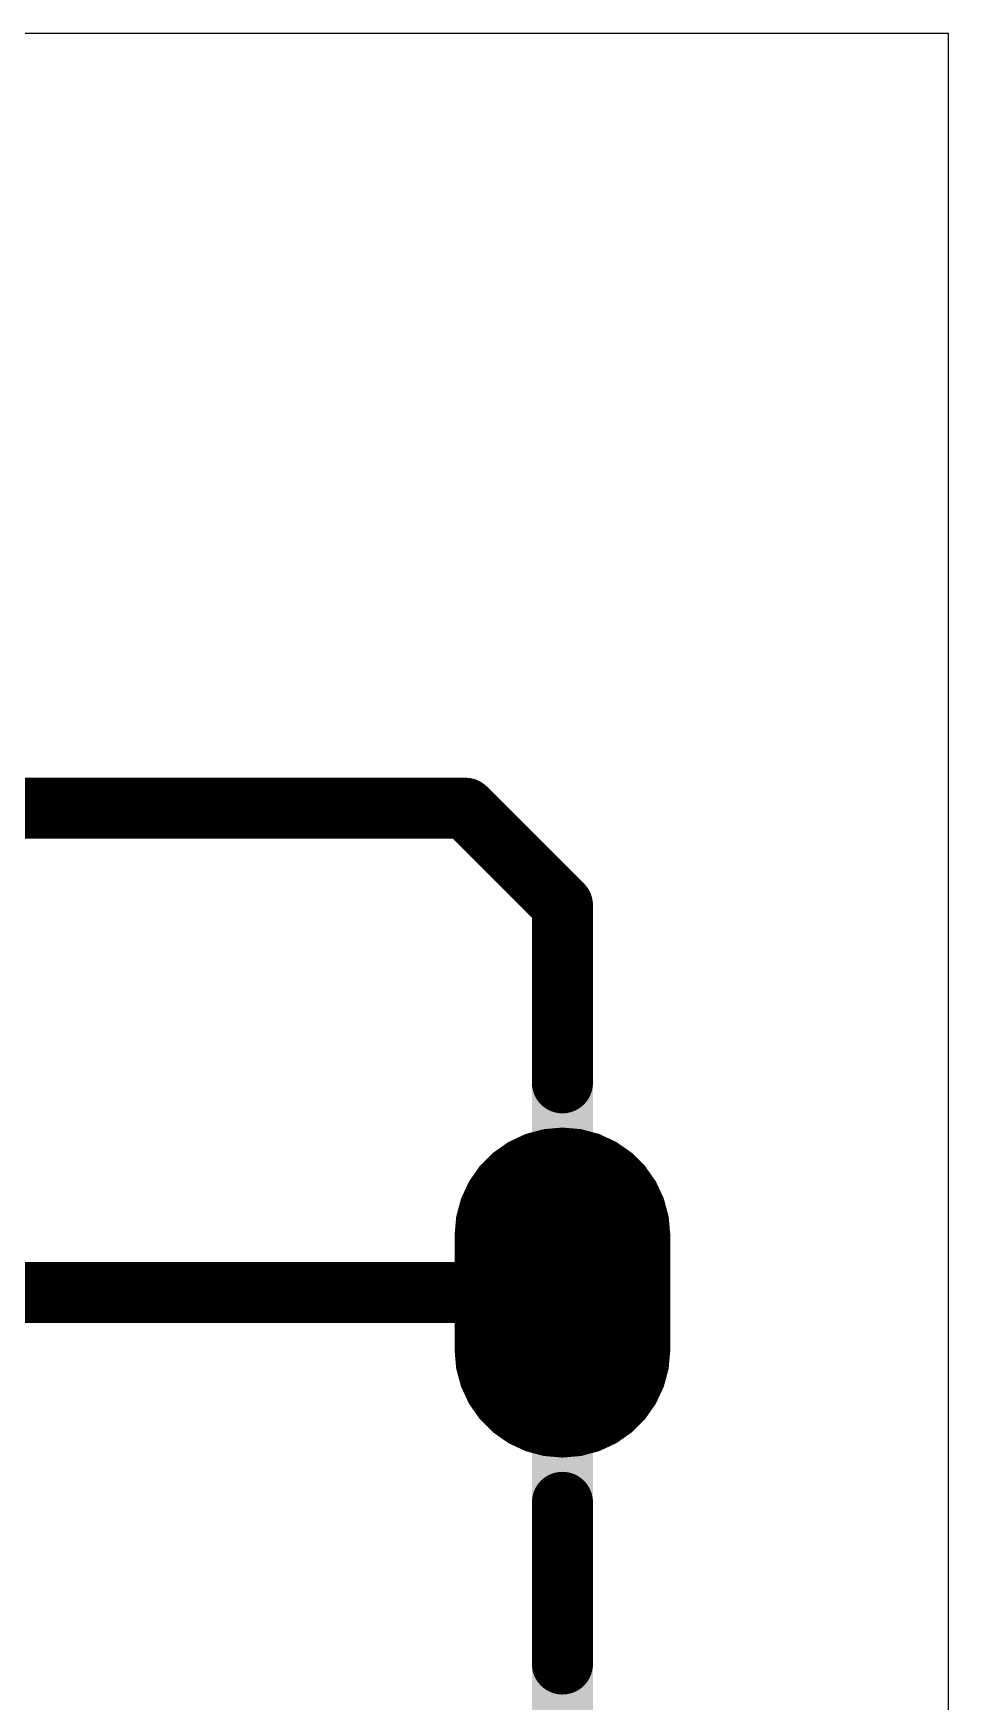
# Model space of a CAD drawing. Extents: x 1 to 105, y 18 to 66.
# Drawn here: x 93.4 to 105.39, y 44.17 to 66.04 of the extents above; entities that cross this region are included whole.
import ezdxf

# ---------------------------------------------------------------- set-up
doc = ezdxf.new("R2010")
doc.units = 0
for name, color, linetype in [('17', 122, 'CONTINUOUS'), ('2', 41, 'CONTINUOUS'), ('20', 31, 'CONTINUOUS'), ('23', 53, 'CONTINUOUS'), ('29', 251, 'CONTINUOUS'), ('30', 251, 'CONTINUOUS'), ('4', 41, 'CONTINUOUS'), ('44', 251, 'CONTINUOUS'), ('5', 83, 'CONTINUOUS')]:
    doc.layers.add(name, color=color, linetype=linetype)

# ---------------------------------------------------------------- blocks, each defined once
blk = doc.blocks.new('RECT')
blk.add_solid([(-0.5, -0.5), (0.5, -0.5), (-0.5, 0.5), (0.5, 0.5)])
blk = doc.blocks.new('ROUNDP')
at = {"const_width": 0.5}
blk.add_lwpolyline([(0, -0.25, 1), (0, 0.25, 1), (0, -0.25)], format="xyb", dxfattribs=at)

msp = doc.modelspace()

# ---------------------------------------------------------------- linework, layer by layer
at = {"layer": '2', "const_width": 0.127}
for points in [[(100.0956, 51.6095), (99.8683, 51.5486)], [(99.9183, 51.562), (100.7417, 51.562)], [(100.33, 51.63), (100.0956, 51.6095)], [(100.5644, 51.6095), (100.33, 51.63)], [(100.7917, 51.5486), (100.5644, 51.6095)], [(99.655, 51.4491), (99.4622, 51.3142)], [(99.6348, 51.435), (101.0252, 51.435)], [(99.8683, 51.5486), (99.655, 51.4491)], [(101.005, 51.4491), (100.7917, 51.5486)], [(101.1978, 51.3142), (101.005, 51.4491)], [(99.2958, 51.1478), (99.1609, 50.955)], [(99.4622, 51.3142), (99.2958, 51.1478)], [(99.3291, 51.181), (101.3309, 51.181)], [(99.4561, 51.308), (101.2039, 51.308)], [(101.3642, 51.1478), (101.1978, 51.3142)], [(101.4991, 50.955), (101.3642, 51.1478)], [(99.1609, 50.955), (99.0614, 50.7417)], [(99.1478, 50.927), (101.5122, 50.927)], [(99.2302, 51.054), (101.4298, 51.054)], [(101.5986, 50.7417), (101.4991, 50.955)], [(99.0614, 50.7417), (99.0005, 50.5144)], [(99.0886, 50.8), (101.5714, 50.8)], [(101.6595, 50.5144), (101.5986, 50.7417)], [(99.0005, 50.5144), (98.98, 50.28)], [(99.009, 50.546), (101.651, 50.546)], [(99.043, 50.673), (101.617, 50.673)], [(101.68, 50.28), (101.6595, 50.5144)], [(98.98, 50.28), (98.98, 48.78)], [(98.9811, 50.292), (101.679, 50.292)], [(98.9922, 50.419), (101.6678, 50.419)], [(101.68, 48.78), (101.68, 50.28)], [(98.98, 50.165), (101.68, 50.165)], [(98.98, 50.038), (101.68, 50.038)], [(98.98, 49.911), (101.68, 49.911)], [(98.98, 49.784), (101.68, 49.784)], [(98.98, 49.657), (101.68, 49.657)], [(98.98, 49.53), (101.68, 49.53)], [(98.98, 49.403), (101.68, 49.403)], [(98.98, 49.276), (101.68, 49.276)], [(98.98, 49.149), (101.68, 49.149)], [(98.98, 49.022), (101.68, 49.022)], [(98.98, 48.895), (101.68, 48.895)], [(98.98, 48.78), (99.0005, 48.5456)], [(98.981, 48.768), (101.679, 48.768)], [(101.6595, 48.5456), (101.68, 48.78)], [(98.9922, 48.641), (101.6678, 48.641)], [(99.0005, 48.5456), (99.0614, 48.3183)], [(99.009, 48.514), (101.651, 48.514)], [(101.5986, 48.3183), (101.6595, 48.5456)], [(99.043, 48.387), (101.617, 48.387)], [(99.0614, 48.3183), (99.1609, 48.105)], [(101.4991, 48.105), (101.5986, 48.3183)], [(99.0886, 48.26), (101.5714, 48.26)], [(99.1478, 48.133), (101.5122, 48.133)], [(99.1609, 48.105), (99.2958, 47.9122)], [(101.3642, 47.9122), (101.4991, 48.105)], [(99.2302, 48.006), (101.4298, 48.006)], [(99.2958, 47.9122), (99.4622, 47.7458)], [(99.3291, 47.879), (101.3309, 47.879)], [(101.1978, 47.7458), (101.3642, 47.9122)], [(99.4561, 47.752), (101.2039, 47.752)], [(99.4622, 47.7458), (99.655, 47.6109)], [(99.6348, 47.625), (101.0252, 47.625)], [(101.005, 47.6109), (101.1978, 47.7458)], [(99.655, 47.6109), (99.8683, 47.5114)], [(99.8683, 47.5114), (100.0956, 47.4505)], [(99.9183, 47.498), (100.7417, 47.498)], [(100.0956, 47.4505), (100.33, 47.43)], [(100.33, 47.43), (100.5644, 47.4505)], [(100.5644, 47.4505), (100.7917, 47.5114)], [(100.7917, 47.5114), (101.005, 47.6109)]]:
    msp.add_lwpolyline(points, dxfattribs=at)
at = {"layer": '2', "const_width": 0.0635}
for points in [[(99.9183, 51.5938, 1), (99.9183, 51.5303)], [(100.0928, 51.6411, 1), (100.0983, 51.5779)], [(100.1038, 51.5788, 1), (100.0874, 51.6402)], [(100.3328, 51.6616, 1), (100.3272, 51.5984)], [(100.3328, 51.5984, 1), (100.3272, 51.6616)], [(100.5726, 51.6402, 1), (100.5562, 51.5788)], [(100.5617, 51.5779, 1), (100.5672, 51.6411)], [(100.7417, 51.5303, 1), (100.7417, 51.5938)], [(99.6348, 51.4668, 1), (99.6348, 51.4032)], [(99.6416, 51.4779, 1), (99.6684, 51.4204)], [(99.6732, 51.4231, 1), (99.6368, 51.4751)], [(99.8601, 51.5793, 1), (99.8765, 51.5179)], [(99.8817, 51.5198, 1), (99.8549, 51.5774)], [(100.8051, 51.5774, 1), (100.7783, 51.5198)], [(100.7835, 51.5179, 1), (100.7999, 51.5793)], [(101.0232, 51.4751, 1), (100.9868, 51.4231)], [(100.9916, 51.4204, 1), (101.0184, 51.4779)], [(101.0252, 51.4032, 1), (101.0252, 51.4668)], [(99.2734, 51.1702, 1), (99.3183, 51.1253)], [(99.3218, 51.1296, 1), (99.2698, 51.166)], [(99.3291, 51.2128, 1), (99.3291, 51.1493)], [(99.4561, 51.3398, 1), (99.4561, 51.2762)], [(99.444, 51.3402, 1), (99.4804, 51.2882)], [(99.4847, 51.2917, 1), (99.4398, 51.3366)], [(101.2202, 51.3366, 1), (101.1753, 51.2917)], [(101.1796, 51.2882, 1), (101.216, 51.3402)], [(101.2039, 51.2762, 1), (101.2039, 51.3398)], [(101.3309, 51.1493, 1), (101.3309, 51.2128)], [(101.3902, 51.166, 1), (101.3382, 51.1296)], [(101.3417, 51.1253, 1), (101.3866, 51.1702)], [(99.1478, 50.9588, 1), (99.1478, 50.8952)], [(99.1349, 50.9732, 1), (99.1869, 50.9368)], [(99.1896, 50.9416, 1), (99.1321, 50.9684)], [(99.2302, 51.0858, 1), (99.2302, 51.0222)], [(101.4298, 51.0222, 1), (101.4298, 51.0858)], [(101.5279, 50.9684, 1), (101.4704, 50.9416)], [(101.4731, 50.9368, 1), (101.5251, 50.9732)], [(101.5122, 50.8952, 1), (101.5122, 50.9588)], [(99.0326, 50.7551, 1), (99.0902, 50.7283)], [(99.0921, 50.7335, 1), (99.0307, 50.7499)], [(99.0886, 50.8318, 1), (99.0886, 50.7683)], [(101.6293, 50.7499, 1), (101.5679, 50.7335)], [(101.5698, 50.7283, 1), (101.6274, 50.7551)], [(101.5714, 50.7683, 1), (101.5714, 50.8318)], [(98.9698, 50.5226, 1), (99.0312, 50.5062)], [(99.0321, 50.5117, 1), (98.9689, 50.5172)], [(99.009, 50.5778, 1), (99.009, 50.5142)], [(99.043, 50.7048, 1), (99.043, 50.6412)], [(101.617, 50.6412, 1), (101.617, 50.7048)], [(101.6911, 50.5172, 1), (101.6279, 50.5117)], [(101.6288, 50.5062, 1), (101.6902, 50.5226)], [(101.651, 50.5142, 1), (101.651, 50.5778)], [(98.9484, 50.2828, 1), (99.0116, 50.2772)], [(99.0118, 50.28, 1), (98.9483, 50.28)], [(98.9811, 50.3238, 1), (98.9811, 50.2602)], [(98.9922, 50.4508, 1), (98.9922, 50.3873)], [(101.7118, 50.28, 1), (101.6483, 50.28)], [(101.6484, 50.2772, 1), (101.7116, 50.2828)], [(101.6678, 50.3873, 1), (101.6678, 50.4508)], [(101.679, 50.2602, 1), (101.679, 50.3238)], [(98.98, 50.1968, 1), (98.98, 50.1332)], [(98.98, 50.0698, 1), (98.98, 50.0063)], [(101.68, 50.1332, 1), (101.68, 50.1968)], [(101.68, 50.0063, 1), (101.68, 50.0698)], [(98.98, 49.9428, 1), (98.98, 49.8792)], [(101.68, 49.8792, 1), (101.68, 49.9428)], [(98.98, 49.8158, 1), (98.98, 49.7522)], [(98.98, 49.6888, 1), (98.98, 49.6253)], [(101.68, 49.7522, 1), (101.68, 49.8158)], [(101.68, 49.6253, 1), (101.68, 49.6888)], [(98.98, 49.5618, 1), (98.98, 49.4982)], [(98.98, 49.4348, 1), (98.98, 49.3713)], [(101.68, 49.4982, 1), (101.68, 49.5618)], [(101.68, 49.3713, 1), (101.68, 49.4348)], [(98.98, 49.3078, 1), (98.98, 49.2443)], [(101.68, 49.2443, 1), (101.68, 49.3078)], [(98.98, 49.1808, 1), (98.98, 49.1172)], [(98.98, 49.0538, 1), (98.98, 48.9903)], [(101.68, 49.1172, 1), (101.68, 49.1808)], [(101.68, 48.9903, 1), (101.68, 49.0538)], [(98.98, 48.9268, 1), (98.98, 48.8633)], [(99.0116, 48.7828, 1), (98.9484, 48.7772)], [(98.9483, 48.78, 1), (99.0118, 48.78)], [(98.981, 48.7998, 1), (98.981, 48.7362)], [(101.7116, 48.7772, 1), (101.6484, 48.7828)], [(101.6483, 48.78, 1), (101.7118, 48.78)], [(101.679, 48.7362, 1), (101.679, 48.7998)], [(101.68, 48.8633, 1), (101.68, 48.9268)], [(98.9922, 48.6728, 1), (98.9922, 48.6093)], [(99.0312, 48.5538, 1), (98.9698, 48.5374)], [(98.9689, 48.5428, 1), (99.0321, 48.5483)], [(99.009, 48.5458, 1), (99.009, 48.4823)], [(101.6279, 48.5483, 1), (101.6911, 48.5428)], [(101.6902, 48.5374, 1), (101.6288, 48.5538)], [(101.651, 48.4823, 1), (101.651, 48.5458)], [(101.6678, 48.6093, 1), (101.6678, 48.6728)], [(99.043, 48.4188, 1), (99.043, 48.3552)], [(99.0902, 48.3317, 1), (99.0326, 48.3049)], [(99.0307, 48.3101, 1), (99.0921, 48.3265)], [(101.5679, 48.3265, 1), (101.6293, 48.3101)], [(101.6274, 48.3049, 1), (101.5698, 48.3317)], [(101.617, 48.3552, 1), (101.617, 48.4188)], [(99.0886, 48.2918, 1), (99.0886, 48.2283)], [(99.1478, 48.1648, 1), (99.1478, 48.1013)], [(99.1869, 48.1232, 1), (99.1349, 48.0868)], [(99.1321, 48.0916, 1), (99.1896, 48.1184)], [(101.4704, 48.1184, 1), (101.5279, 48.0916)], [(101.5251, 48.0868, 1), (101.4731, 48.1232)], [(101.5122, 48.1013, 1), (101.5122, 48.1648)], [(101.5714, 48.2283, 1), (101.5714, 48.2918)], [(99.2302, 48.0378, 1), (99.2302, 47.9742)], [(99.3183, 47.9347, 1), (99.2734, 47.8898)], [(99.2698, 47.894, 1), (99.3218, 47.9304)], [(99.3291, 47.9108, 1), (99.3291, 47.8473)], [(101.3309, 47.8473, 1), (101.3309, 47.9108)], [(101.3382, 47.9304, 1), (101.3902, 47.894)], [(101.3866, 47.8898, 1), (101.3417, 47.9347)], [(101.4298, 47.9742, 1), (101.4298, 48.0378)], [(99.4561, 47.7838, 1), (99.4561, 47.7203)], [(99.4804, 47.7718, 1), (99.444, 47.7198)], [(99.4398, 47.7234, 1), (99.4847, 47.7683)], [(99.6348, 47.6568, 1), (99.6348, 47.5932)], [(101.0252, 47.5932, 1), (101.0252, 47.6568)], [(101.1753, 47.7683, 1), (101.2202, 47.7234)], [(101.216, 47.7198, 1), (101.1796, 47.7718)], [(101.2039, 47.7203, 1), (101.2039, 47.7838)], [(99.6684, 47.6396, 1), (99.6416, 47.5821)], [(99.6368, 47.5849, 1), (99.6732, 47.6369)], [(99.8765, 47.5421, 1), (99.8601, 47.4807)], [(99.8549, 47.4826, 1), (99.8817, 47.5402)], [(99.9183, 47.5298, 1), (99.9183, 47.4663)], [(100.0983, 47.4821, 1), (100.0928, 47.4189)], [(100.0874, 47.4198, 1), (100.1038, 47.4812)], [(100.3272, 47.4616, 1), (100.3328, 47.3984)], [(100.3272, 47.3984, 1), (100.3328, 47.4616)], [(100.5562, 47.4812, 1), (100.5726, 47.4198)], [(100.5672, 47.4189, 1), (100.5617, 47.4821)], [(100.7417, 47.4663, 1), (100.7417, 47.5298)], [(100.7783, 47.5402, 1), (100.8051, 47.4826)], [(100.7999, 47.4807, 1), (100.7835, 47.5421)], [(100.9868, 47.6369, 1), (101.0232, 47.5849)], [(101.0184, 47.5821, 1), (100.9916, 47.6396)]]:
    msp.add_lwpolyline(points, format="xyb", dxfattribs=at)
at = {"layer": '20'}
for p, q in [((105.39, 66.04), (5.08, 66.04)), ((105.39, 20.32), (105.39, 66.04))]:
    msp.add_line(p, q, dxfattribs=at)
at = {"layer": '23'}
msp.add_point((100.33, 49.53), dxfattribs=at)
at = {"layer": '4'}
for points, const_width in [([(87.63, 55.88), (99.06, 55.88)], 0.8), ([(100.33, 54.61), (99.06, 55.88)], 0.8), ([(100.33, 52.28), (100.33, 54.61)], 0.8), ([(99.7951, 51.2042), (99.6068, 51.0876)], 0.127), ([(99.7576, 51.181), (100.9024, 51.181)], 0.127), ([(100.0016, 51.2842), (99.7951, 51.2042)], 0.127), ([(100.2193, 51.3249), (100.0016, 51.2842)], 0.127), ([(100.129, 51.308), (100.531, 51.308)], 0.127), ([(100.4407, 51.3249), (100.2193, 51.3249)], 0.127), ([(100.6584, 51.2842), (100.4407, 51.3249)], 0.127), ([(100.8649, 51.2042), (100.6584, 51.2842)], 0.127), ([(101.0532, 51.0876), (100.8649, 51.2042)], 0.127), ([(99.4432, 50.9384), (99.3097, 50.7617)], 0.127), ([(99.4346, 50.927), (101.2254, 50.927)], 0.127), ([(99.6068, 51.0876), (99.4432, 50.9384)], 0.127), ([(99.57, 51.054), (101.09, 51.054)], 0.127), ([(101.2168, 50.9384), (101.0532, 51.0876)], 0.127), ([(101.3503, 50.7617), (101.2168, 50.9384)], 0.127), ([(99.3097, 50.7617), (99.211, 50.5635)], 0.127), ([(99.3387, 50.8), (101.3214, 50.8)], 0.127), ([(101.449, 50.5635), (101.3503, 50.7617)], 0.127), ([(99.211, 50.5635), (99.1504, 50.3505)], 0.127), ([(99.2061, 50.546), (101.4539, 50.546)], 0.127), ([(99.2656, 50.673), (101.3944, 50.673)], 0.127), ([(101.5096, 50.3505), (101.449, 50.5635)], 0.127), ([(99.1504, 50.3505), (99.13, 50.13)], 0.127), ([(99.145, 50.292), (101.515, 50.292)], 0.127), ([(99.1699, 50.419), (101.4901, 50.419)], 0.127), ([(101.53, 50.13), (101.5096, 50.3505)], 0.127), ([(99.13, 50.13), (101.53, 50.13)], 0.127), ([(99.1332, 50.165), (101.5268, 50.165)], 0.127), ([(99.1504, 48.7095), (99.13, 48.93)], 0.127), ([(99.13, 48.93), (101.53, 48.93)], 0.127), ([(99.1332, 48.895), (101.5268, 48.895)], 0.127), ([(99.145, 48.768), (101.515, 48.768)], 0.127), ([(101.53, 48.93), (101.5096, 48.7095)], 0.127), ([(99.211, 48.4965), (99.1504, 48.7095)], 0.127), ([(99.1699, 48.641), (101.4901, 48.641)], 0.127), ([(99.2061, 48.514), (101.4539, 48.514)], 0.127), ([(99.3097, 48.2983), (99.211, 48.4965)], 0.127), ([(101.449, 48.4965), (101.3503, 48.2983)], 0.127), ([(101.5096, 48.7095), (101.449, 48.4965)], 0.127), ([(99.2656, 48.387), (101.3944, 48.387)], 0.127), ([(99.4432, 48.1216), (99.3097, 48.2983)], 0.127), ([(101.3503, 48.2983), (101.2168, 48.1216)], 0.127), ([(99.3387, 48.26), (101.3214, 48.26)], 0.127), ([(99.4346, 48.133), (101.2254, 48.133)], 0.127), ([(99.6068, 47.9724), (99.4432, 48.1216)], 0.127), ([(101.2168, 48.1216), (101.0532, 47.9724)], 0.127), ([(99.57, 48.006), (101.09, 48.006)], 0.127), ([(99.7951, 47.8558), (99.6068, 47.9724)], 0.127), ([(99.7576, 47.879), (100.9024, 47.879)], 0.127), ([(100.0016, 47.7758), (99.7951, 47.8558)], 0.127), ([(100.8649, 47.8558), (100.6584, 47.7758)], 0.127), ([(101.0532, 47.9724), (100.8649, 47.8558)], 0.127), ([(100.2193, 47.7351), (100.0016, 47.7758)], 0.127), ([(100.129, 47.752), (100.531, 47.752)], 0.127), ([(100.4407, 47.7351), (100.2193, 47.7351)], 0.127), ([(100.6584, 47.7758), (100.4407, 47.7351)], 0.127), ([(100.33, 46.78), (100.33, 44.66)], 0.8)]:
    msp.add_lwpolyline(points, dxfattribs=dict(at, const_width=const_width))
for points, const_width in [([(99.2014, 56.0214, 1), (98.9186, 55.7386)], 0.4), ([(99.06, 55.68, 1), (99.06, 56.08)], 0.4), ([(100.53, 54.61, 1), (100.13, 54.61)], 0.4), ([(100.1886, 54.4686, 1), (100.4714, 54.7514)], 0.4), ([(100.13, 52.28, 1), (100.53, 52.28)], 0.4), ([(99.7576, 51.2128, 1), (99.7576, 51.1493)], 0.0635), ([(99.7836, 51.2338, 1), (99.8066, 51.1746)], 0.0635), ([(99.8118, 51.1772, 1), (99.7784, 51.2312)], 0.0635), ([(99.9958, 51.3154, 1), (100.0074, 51.253)], 0.0635), ([(100.0131, 51.2546, 1), (99.9901, 51.3138)], 0.0635), ([(100.129, 51.3398, 1), (100.129, 51.2762)], 0.0635), ([(100.2193, 51.3566, 1), (100.2193, 51.2931)], 0.0635), ([(100.2251, 51.2937, 1), (100.2134, 51.3561)], 0.0635), ([(100.4466, 51.3561, 1), (100.4349, 51.2937)], 0.0635), ([(100.4407, 51.2931, 1), (100.4407, 51.3566)], 0.0635), ([(100.531, 51.2762, 1), (100.531, 51.3398)], 0.0635), ([(100.6699, 51.3138, 1), (100.6469, 51.2546)], 0.0635), ([(100.6526, 51.253, 1), (100.6642, 51.3154)], 0.0635), ([(100.8816, 51.2312, 1), (100.8482, 51.1772)], 0.0635), ([(100.8534, 51.1746, 1), (100.8764, 51.2338)], 0.0635), ([(100.9024, 51.1493, 1), (100.9024, 51.2128)], 0.0635), ([(99.4346, 50.9588, 1), (99.4346, 50.8952)], 0.0635), ([(99.4218, 50.9619, 1), (99.4646, 50.915)], 0.0635), ([(99.4685, 50.9193, 1), (99.4179, 50.9576)], 0.0635), ([(99.57, 51.0858, 1), (99.57, 51.0222)], 0.0635), ([(99.5901, 51.1146, 1), (99.6236, 51.0606)], 0.0635), ([(99.6282, 51.0642, 1), (99.5854, 51.1111)], 0.0635), ([(101.0746, 51.1111, 1), (101.0318, 51.0642)], 0.0635), ([(101.0364, 51.0606, 1), (101.0699, 51.1146)], 0.0635), ([(101.09, 51.0222, 1), (101.09, 51.0858)], 0.0635), ([(101.2421, 50.9576, 1), (101.1915, 50.9193)], 0.0635), ([(101.1954, 50.915, 1), (101.2382, 50.9619)], 0.0635), ([(101.2254, 50.8952, 1), (101.2254, 50.9588)], 0.0635), ([(99.2844, 50.7809, 1), (99.3351, 50.7426)], 0.0635), ([(99.3382, 50.7476, 1), (99.2813, 50.7759)], 0.0635), ([(99.3387, 50.8318, 1), (99.3387, 50.7683)], 0.0635), ([(101.3787, 50.7759, 1), (101.3218, 50.7476)], 0.0635), ([(101.3214, 50.7683, 1), (101.3214, 50.8318)], 0.0635), ([(101.3249, 50.7426, 1), (101.3756, 50.7809)], 0.0635), ([(99.2061, 50.5778, 1), (99.2061, 50.5142)], 0.0635), ([(99.1826, 50.5776, 1), (99.2395, 50.5493)], 0.0635), ([(99.2416, 50.5548, 1), (99.1805, 50.5722)], 0.0635), ([(99.2656, 50.7048, 1), (99.2656, 50.6412)], 0.0635), ([(101.3944, 50.6412, 1), (101.3944, 50.7048)], 0.0635), ([(101.4795, 50.5722, 1), (101.4184, 50.5548)], 0.0635), ([(101.4205, 50.5493, 1), (101.4774, 50.5776)], 0.0635), ([(101.4539, 50.5142, 1), (101.4539, 50.5778)], 0.0635), ([(99.145, 50.3238, 1), (99.145, 50.2602)], 0.0635), ([(99.1199, 50.3592, 1), (99.181, 50.3418)], 0.0635), ([(99.182, 50.3476, 1), (99.1188, 50.3534)], 0.0635), ([(99.1699, 50.4508, 1), (99.1699, 50.3873)], 0.0635), ([(101.5412, 50.3534, 1), (101.478, 50.3476)], 0.0635), ([(101.479, 50.3418, 1), (101.5401, 50.3592)], 0.0635), ([(101.4901, 50.3873, 1), (101.4901, 50.4508)], 0.0635), ([(101.515, 50.2602, 1), (101.515, 50.3238)], 0.0635), ([(99.13, 50.1618, 1), (99.13, 50.0983)], 0.0635), ([(99.0984, 50.1329, 1), (99.1616, 50.1271)], 0.0635), ([(99.1332, 50.1968, 1), (99.1332, 50.1332)], 0.0635), ([(101.4984, 50.1271, 1), (101.5616, 50.1329)], 0.0635), ([(101.5268, 50.1332, 1), (101.5268, 50.1968)], 0.0635), ([(101.53, 50.0983, 1), (101.53, 50.1618)], 0.0635), ([(99.13, 48.9618, 1), (99.13, 48.8982)], 0.0635), ([(99.1616, 48.9329, 1), (99.0984, 48.9271)], 0.0635), ([(99.1332, 48.9268, 1), (99.1332, 48.8633)], 0.0635), ([(99.145, 48.7998, 1), (99.145, 48.7362)], 0.0635), ([(101.5616, 48.9271, 1), (101.4984, 48.9329)], 0.0635), ([(101.515, 48.7362, 1), (101.515, 48.7998)], 0.0635), ([(101.5268, 48.8633, 1), (101.5268, 48.9268)], 0.0635), ([(101.53, 48.8982, 1), (101.53, 48.9618)], 0.0635), ([(99.181, 48.7182, 1), (99.1199, 48.7008)], 0.0635), ([(99.1188, 48.7066, 1), (99.182, 48.7124)], 0.0635), ([(99.1699, 48.6728, 1), (99.1699, 48.6093)], 0.0635), ([(99.2061, 48.5458, 1), (99.2061, 48.4823)], 0.0635), ([(99.2395, 48.5107, 1), (99.1826, 48.4824)], 0.0635), ([(101.4774, 48.4824, 1), (101.4205, 48.5107)], 0.0635), ([(101.4539, 48.4823, 1), (101.4539, 48.5458)], 0.0635), ([(101.478, 48.7124, 1), (101.5412, 48.7066)], 0.0635), ([(101.5401, 48.7008, 1), (101.479, 48.7182)], 0.0635), ([(101.4901, 48.6093, 1), (101.4901, 48.6728)], 0.0635), ([(99.1805, 48.4878, 1), (99.2416, 48.5052)], 0.0635), ([(99.2656, 48.4188, 1), (99.2656, 48.3552)], 0.0635), ([(99.3351, 48.3174, 1), (99.2844, 48.2791)], 0.0635), ([(99.2813, 48.2841, 1), (99.3382, 48.3124)], 0.0635), ([(101.3218, 48.3124, 1), (101.3787, 48.2841)], 0.0635), ([(101.3756, 48.2791, 1), (101.3249, 48.3174)], 0.0635), ([(101.3944, 48.3552, 1), (101.3944, 48.4188)], 0.0635), ([(101.4184, 48.5052, 1), (101.4795, 48.4878)], 0.0635), ([(99.3387, 48.2918, 1), (99.3387, 48.2283)], 0.0635), ([(99.4346, 48.1648, 1), (99.4346, 48.1013)], 0.0635), ([(99.4646, 48.145, 1), (99.4218, 48.0981)], 0.0635), ([(99.4179, 48.1024, 1), (99.4685, 48.1407)], 0.0635), ([(101.1915, 48.1407, 1), (101.2421, 48.1024)], 0.0635), ([(101.2382, 48.0981, 1), (101.1954, 48.145)], 0.0635), ([(101.2254, 48.1013, 1), (101.2254, 48.1648)], 0.0635), ([(101.3214, 48.2283, 1), (101.3214, 48.2918)], 0.0635), ([(99.57, 48.0378, 1), (99.57, 47.9742)], 0.0635), ([(99.6236, 47.9994, 1), (99.5901, 47.9454)], 0.0635), ([(99.5854, 47.9489, 1), (99.6282, 47.9958)], 0.0635), ([(99.7576, 47.9108, 1), (99.7576, 47.8473)], 0.0635), ([(99.8066, 47.8854, 1), (99.7836, 47.8262)], 0.0635), ([(99.7784, 47.8288, 1), (99.8118, 47.8828)], 0.0635), ([(100.8482, 47.8828, 1), (100.8816, 47.8288)], 0.0635), ([(100.8764, 47.8262, 1), (100.8534, 47.8854)], 0.0635), ([(100.9024, 47.8473, 1), (100.9024, 47.9108)], 0.0635), ([(101.0318, 47.9958, 1), (101.0746, 47.9489)], 0.0635), ([(101.0699, 47.9454, 1), (101.0364, 47.9994)], 0.0635), ([(101.09, 47.9742, 1), (101.09, 48.0378)], 0.0635), ([(100.0074, 47.807, 1), (99.9958, 47.7446)], 0.0635), ([(99.9901, 47.7462, 1), (100.0131, 47.8054)], 0.0635), ([(100.129, 47.7838, 1), (100.129, 47.7203)], 0.0635), ([(100.2193, 47.7669, 1), (100.2193, 47.7034)], 0.0635), ([(100.2134, 47.7039, 1), (100.2251, 47.7663)], 0.0635), ([(100.4349, 47.7663, 1), (100.4466, 47.7039)], 0.0635), ([(100.4407, 47.7034, 1), (100.4407, 47.7669)], 0.0635), ([(100.531, 47.7203, 1), (100.531, 47.7838)], 0.0635), ([(100.6469, 47.8054, 1), (100.6699, 47.7462)], 0.0635), ([(100.6642, 47.7446, 1), (100.6526, 47.807)], 0.0635), ([(100.53, 46.78, 1), (100.13, 46.78)], 0.4), ([(100.13, 44.66, 1), (100.53, 44.66)], 0.4)]:
    msp.add_lwpolyline(points, format="xyb", dxfattribs=dict(at, const_width=const_width))
at = {"layer": '44'}
for centre in [(100.33, 52.28), (100.31, 49.53), (100.33, 46.78), (100.33, 44.66)]:
    msp.add_circle(centre, 0, dxfattribs=at)
at = {"layer": '5'}
for points, const_width in [([(100.0956, 51.6095), (99.8683, 51.5486)], 0.127), ([(99.9183, 51.562), (100.7417, 51.562)], 0.127), ([(100.33, 51.63), (100.0956, 51.6095)], 0.127), ([(100.5644, 51.6095), (100.33, 51.63)], 0.127), ([(100.7917, 51.5486), (100.5644, 51.6095)], 0.127), ([(99.655, 51.4491), (99.4622, 51.3142)], 0.127), ([(99.6348, 51.435), (101.0252, 51.435)], 0.127), ([(99.8683, 51.5486), (99.655, 51.4491)], 0.127), ([(101.005, 51.4491), (100.7917, 51.5486)], 0.127), ([(101.1978, 51.3142), (101.005, 51.4491)], 0.127), ([(99.2958, 51.1478), (99.1609, 50.955)], 0.127), ([(99.4622, 51.3142), (99.2958, 51.1478)], 0.127), ([(99.3291, 51.181), (101.3309, 51.181)], 0.127), ([(99.4561, 51.308), (101.2039, 51.308)], 0.127), ([(101.3642, 51.1478), (101.1978, 51.3142)], 0.127), ([(101.4991, 50.955), (101.3642, 51.1478)], 0.127), ([(99.1609, 50.955), (99.0614, 50.7417)], 0.127), ([(99.1478, 50.927), (101.5122, 50.927)], 0.127), ([(99.2302, 51.054), (101.4298, 51.054)], 0.127), ([(101.5986, 50.7417), (101.4991, 50.955)], 0.127), ([(99.0614, 50.7417), (99.0005, 50.5144)], 0.127), ([(99.0886, 50.8), (101.5714, 50.8)], 0.127), ([(101.6595, 50.5144), (101.5986, 50.7417)], 0.127), ([(99.0005, 50.5144), (98.98, 50.28)], 0.127), ([(99.009, 50.546), (101.651, 50.546)], 0.127), ([(99.043, 50.673), (101.617, 50.673)], 0.127), ([(101.68, 50.28), (101.6595, 50.5144)], 0.127), ([(98.98, 50.28), (98.98, 48.78)], 0.127), ([(98.9811, 50.292), (101.679, 50.292)], 0.127), ([(98.9922, 50.419), (101.6678, 50.419)], 0.127), ([(101.68, 48.78), (101.68, 50.28)], 0.127), ([(98.98, 50.165), (101.68, 50.165)], 0.127), ([(98.98, 50.038), (101.68, 50.038)], 0.127), ([(100.31, 49.53), (88.88, 49.53)], 0.8), ([(98.98, 49.911), (101.68, 49.911)], 0.127), ([(98.98, 49.784), (101.68, 49.784)], 0.127), ([(98.98, 49.657), (101.68, 49.657)], 0.127), ([(98.98, 49.53), (101.68, 49.53)], 0.127), ([(98.98, 49.403), (101.68, 49.403)], 0.127), ([(98.98, 49.276), (101.68, 49.276)], 0.127), ([(98.98, 49.149), (101.68, 49.149)], 0.127), ([(98.98, 49.022), (101.68, 49.022)], 0.127), ([(98.98, 48.895), (101.68, 48.895)], 0.127), ([(98.98, 48.78), (99.0005, 48.5456)], 0.127), ([(98.981, 48.768), (101.679, 48.768)], 0.127), ([(101.6595, 48.5456), (101.68, 48.78)], 0.127), ([(98.9922, 48.641), (101.6678, 48.641)], 0.127), ([(99.0005, 48.5456), (99.0614, 48.3183)], 0.127), ([(99.009, 48.514), (101.651, 48.514)], 0.127), ([(101.5986, 48.3183), (101.6595, 48.5456)], 0.127), ([(99.043, 48.387), (101.617, 48.387)], 0.127), ([(99.0614, 48.3183), (99.1609, 48.105)], 0.127), ([(101.4991, 48.105), (101.5986, 48.3183)], 0.127), ([(99.0886, 48.26), (101.5714, 48.26)], 0.127), ([(99.1478, 48.133), (101.5122, 48.133)], 0.127), ([(99.1609, 48.105), (99.2958, 47.9122)], 0.127), ([(101.3642, 47.9122), (101.4991, 48.105)], 0.127), ([(99.2302, 48.006), (101.4298, 48.006)], 0.127), ([(99.2958, 47.9122), (99.4622, 47.7458)], 0.127), ([(99.3291, 47.879), (101.3309, 47.879)], 0.127), ([(101.1978, 47.7458), (101.3642, 47.9122)], 0.127), ([(99.4561, 47.752), (101.2039, 47.752)], 0.127), ([(99.4622, 47.7458), (99.655, 47.6109)], 0.127), ([(99.6348, 47.625), (101.0252, 47.625)], 0.127), ([(101.005, 47.6109), (101.1978, 47.7458)], 0.127), ([(99.655, 47.6109), (99.8683, 47.5114)], 0.127), ([(99.8683, 47.5114), (100.0956, 47.4505)], 0.127), ([(99.9183, 47.498), (100.7417, 47.498)], 0.127), ([(100.0956, 47.4505), (100.33, 47.43)], 0.127), ([(100.33, 47.43), (100.5644, 47.4505)], 0.127), ([(100.5644, 47.4505), (100.7917, 47.5114)], 0.127), ([(100.7917, 47.5114), (101.005, 47.6109)], 0.127)]:
    msp.add_lwpolyline(points, dxfattribs=dict(at, const_width=const_width))
for points, const_width in [([(99.9183, 51.5938, 1), (99.9183, 51.5303)], 0.0635), ([(100.0928, 51.6411, 1), (100.0983, 51.5779)], 0.0635), ([(100.1038, 51.5788, 1), (100.0874, 51.6402)], 0.0635), ([(100.3328, 51.6616, 1), (100.3272, 51.5984)], 0.0635), ([(100.3328, 51.5984, 1), (100.3272, 51.6616)], 0.0635), ([(100.5726, 51.6402, 1), (100.5562, 51.5788)], 0.0635), ([(100.5617, 51.5779, 1), (100.5672, 51.6411)], 0.0635), ([(100.7417, 51.5303, 1), (100.7417, 51.5938)], 0.0635), ([(99.6348, 51.4668, 1), (99.6348, 51.4032)], 0.0635), ([(99.6416, 51.4779, 1), (99.6684, 51.4204)], 0.0635), ([(99.6732, 51.4231, 1), (99.6368, 51.4751)], 0.0635), ([(99.8601, 51.5793, 1), (99.8765, 51.5179)], 0.0635), ([(99.8817, 51.5198, 1), (99.8549, 51.5774)], 0.0635), ([(100.8051, 51.5774, 1), (100.7783, 51.5198)], 0.0635), ([(100.7835, 51.5179, 1), (100.7999, 51.5793)], 0.0635), ([(101.0232, 51.4751, 1), (100.9868, 51.4231)], 0.0635), ([(100.9916, 51.4204, 1), (101.0184, 51.4779)], 0.0635), ([(101.0252, 51.4032, 1), (101.0252, 51.4668)], 0.0635), ([(99.2734, 51.1702, 1), (99.3183, 51.1253)], 0.0635), ([(99.3218, 51.1296, 1), (99.2698, 51.166)], 0.0635), ([(99.3291, 51.2128, 1), (99.3291, 51.1493)], 0.0635), ([(99.4561, 51.3398, 1), (99.4561, 51.2762)], 0.0635), ([(99.444, 51.3402, 1), (99.4804, 51.2882)], 0.0635), ([(99.4847, 51.2917, 1), (99.4398, 51.3366)], 0.0635), ([(101.2202, 51.3366, 1), (101.1753, 51.2917)], 0.0635), ([(101.1796, 51.2882, 1), (101.216, 51.3402)], 0.0635), ([(101.2039, 51.2762, 1), (101.2039, 51.3398)], 0.0635), ([(101.3309, 51.1493, 1), (101.3309, 51.2128)], 0.0635), ([(101.3902, 51.166, 1), (101.3382, 51.1296)], 0.0635), ([(101.3417, 51.1253, 1), (101.3866, 51.1702)], 0.0635), ([(99.1478, 50.9588, 1), (99.1478, 50.8952)], 0.0635), ([(99.1349, 50.9732, 1), (99.1869, 50.9368)], 0.0635), ([(99.1896, 50.9416, 1), (99.1321, 50.9684)], 0.0635), ([(99.2302, 51.0858, 1), (99.2302, 51.0222)], 0.0635), ([(101.4298, 51.0222, 1), (101.4298, 51.0858)], 0.0635), ([(101.5279, 50.9684, 1), (101.4704, 50.9416)], 0.0635), ([(101.4731, 50.9368, 1), (101.5251, 50.9732)], 0.0635), ([(101.5122, 50.8952, 1), (101.5122, 50.9588)], 0.0635), ([(99.0326, 50.7551, 1), (99.0902, 50.7283)], 0.0635), ([(99.0921, 50.7335, 1), (99.0307, 50.7499)], 0.0635), ([(99.0886, 50.8318, 1), (99.0886, 50.7683)], 0.0635), ([(101.6293, 50.7499, 1), (101.5679, 50.7335)], 0.0635), ([(101.5698, 50.7283, 1), (101.6274, 50.7551)], 0.0635), ([(101.5714, 50.7683, 1), (101.5714, 50.8318)], 0.0635), ([(98.9698, 50.5226, 1), (99.0312, 50.5062)], 0.0635), ([(99.0321, 50.5117, 1), (98.9689, 50.5172)], 0.0635), ([(99.009, 50.5778, 1), (99.009, 50.5142)], 0.0635), ([(99.043, 50.7048, 1), (99.043, 50.6412)], 0.0635), ([(101.617, 50.6412, 1), (101.617, 50.7048)], 0.0635), ([(101.6911, 50.5172, 1), (101.6279, 50.5117)], 0.0635), ([(101.6288, 50.5062, 1), (101.6902, 50.5226)], 0.0635), ([(101.651, 50.5142, 1), (101.651, 50.5778)], 0.0635), ([(98.9484, 50.2828, 1), (99.0116, 50.2772)], 0.0635), ([(99.0118, 50.28, 1), (98.9483, 50.28)], 0.0635), ([(98.9811, 50.3238, 1), (98.9811, 50.2602)], 0.0635), ([(98.9922, 50.4508, 1), (98.9922, 50.3873)], 0.0635), ([(101.7118, 50.28, 1), (101.6483, 50.28)], 0.0635), ([(101.6484, 50.2772, 1), (101.7116, 50.2828)], 0.0635), ([(101.6678, 50.3873, 1), (101.6678, 50.4508)], 0.0635), ([(101.679, 50.2602, 1), (101.679, 50.3238)], 0.0635), ([(98.98, 50.1968, 1), (98.98, 50.1332)], 0.0635), ([(98.98, 50.0698, 1), (98.98, 50.0063)], 0.0635), ([(101.68, 50.1332, 1), (101.68, 50.1968)], 0.0635), ([(101.68, 50.0063, 1), (101.68, 50.0698)], 0.0635), ([(98.98, 49.9428, 1), (98.98, 49.8792)], 0.0635), ([(100.31, 49.33, 1), (100.31, 49.73)], 0.4), ([(101.68, 49.8792, 1), (101.68, 49.9428)], 0.0635), ([(98.98, 49.8158, 1), (98.98, 49.7522)], 0.0635), ([(98.98, 49.6888, 1), (98.98, 49.6253)], 0.0635), ([(101.68, 49.7522, 1), (101.68, 49.8158)], 0.0635), ([(101.68, 49.6253, 1), (101.68, 49.6888)], 0.0635), ([(98.98, 49.5618, 1), (98.98, 49.4982)], 0.0635), ([(98.98, 49.4348, 1), (98.98, 49.3713)], 0.0635), ([(101.68, 49.4982, 1), (101.68, 49.5618)], 0.0635), ([(101.68, 49.3713, 1), (101.68, 49.4348)], 0.0635), ([(98.98, 49.3078, 1), (98.98, 49.2443)], 0.0635), ([(101.68, 49.2443, 1), (101.68, 49.3078)], 0.0635), ([(98.98, 49.1808, 1), (98.98, 49.1172)], 0.0635), ([(98.98, 49.0538, 1), (98.98, 48.9903)], 0.0635), ([(101.68, 49.1172, 1), (101.68, 49.1808)], 0.0635), ([(101.68, 48.9903, 1), (101.68, 49.0538)], 0.0635), ([(98.98, 48.9268, 1), (98.98, 48.8633)], 0.0635), ([(99.0116, 48.7828, 1), (98.9484, 48.7772)], 0.0635), ([(98.9483, 48.78, 1), (99.0118, 48.78)], 0.0635), ([(98.981, 48.7998, 1), (98.981, 48.7362)], 0.0635), ([(101.7116, 48.7772, 1), (101.6484, 48.7828)], 0.0635), ([(101.6483, 48.78, 1), (101.7118, 48.78)], 0.0635), ([(101.679, 48.7362, 1), (101.679, 48.7998)], 0.0635), ([(101.68, 48.8633, 1), (101.68, 48.9268)], 0.0635), ([(98.9922, 48.6728, 1), (98.9922, 48.6093)], 0.0635), ([(99.0312, 48.5538, 1), (98.9698, 48.5374)], 0.0635), ([(98.9689, 48.5428, 1), (99.0321, 48.5483)], 0.0635), ([(99.009, 48.5458, 1), (99.009, 48.4823)], 0.0635), ([(101.6279, 48.5483, 1), (101.6911, 48.5428)], 0.0635), ([(101.6902, 48.5374, 1), (101.6288, 48.5538)], 0.0635), ([(101.651, 48.4823, 1), (101.651, 48.5458)], 0.0635), ([(101.6678, 48.6093, 1), (101.6678, 48.6728)], 0.0635), ([(99.043, 48.4188, 1), (99.043, 48.3552)], 0.0635), ([(99.0902, 48.3317, 1), (99.0326, 48.3049)], 0.0635), ([(99.0307, 48.3101, 1), (99.0921, 48.3265)], 0.0635), ([(101.5679, 48.3265, 1), (101.6293, 48.3101)], 0.0635), ([(101.6274, 48.3049, 1), (101.5698, 48.3317)], 0.0635), ([(101.617, 48.3552, 1), (101.617, 48.4188)], 0.0635), ([(99.0886, 48.2918, 1), (99.0886, 48.2283)], 0.0635), ([(99.1478, 48.1648, 1), (99.1478, 48.1013)], 0.0635), ([(99.1869, 48.1232, 1), (99.1349, 48.0868)], 0.0635), ([(99.1321, 48.0916, 1), (99.1896, 48.1184)], 0.0635), ([(101.4704, 48.1184, 1), (101.5279, 48.0916)], 0.0635), ([(101.5251, 48.0868, 1), (101.4731, 48.1232)], 0.0635), ([(101.5122, 48.1013, 1), (101.5122, 48.1648)], 0.0635), ([(101.5714, 48.2283, 1), (101.5714, 48.2918)], 0.0635), ([(99.2302, 48.0378, 1), (99.2302, 47.9742)], 0.0635), ([(99.3183, 47.9347, 1), (99.2734, 47.8898)], 0.0635), ([(99.2698, 47.894, 1), (99.3218, 47.9304)], 0.0635), ([(99.3291, 47.9108, 1), (99.3291, 47.8473)], 0.0635), ([(101.3309, 47.8473, 1), (101.3309, 47.9108)], 0.0635), ([(101.3382, 47.9304, 1), (101.3902, 47.894)], 0.0635), ([(101.3866, 47.8898, 1), (101.3417, 47.9347)], 0.0635), ([(101.4298, 47.9742, 1), (101.4298, 48.0378)], 0.0635), ([(99.4561, 47.7838, 1), (99.4561, 47.7203)], 0.0635), ([(99.4804, 47.7718, 1), (99.444, 47.7198)], 0.0635), ([(99.4398, 47.7234, 1), (99.4847, 47.7683)], 0.0635), ([(99.6348, 47.6568, 1), (99.6348, 47.5932)], 0.0635), ([(101.0252, 47.5932, 1), (101.0252, 47.6568)], 0.0635), ([(101.1753, 47.7683, 1), (101.2202, 47.7234)], 0.0635), ([(101.216, 47.7198, 1), (101.1796, 47.7718)], 0.0635), ([(101.2039, 47.7203, 1), (101.2039, 47.7838)], 0.0635), ([(99.6684, 47.6396, 1), (99.6416, 47.5821)], 0.0635), ([(99.6368, 47.5849, 1), (99.6732, 47.6369)], 0.0635), ([(99.8765, 47.5421, 1), (99.8601, 47.4807)], 0.0635), ([(99.8549, 47.4826, 1), (99.8817, 47.5402)], 0.0635), ([(99.9183, 47.5298, 1), (99.9183, 47.4663)], 0.0635), ([(100.0983, 47.4821, 1), (100.0928, 47.4189)], 0.0635), ([(100.0874, 47.4198, 1), (100.1038, 47.4812)], 0.0635), ([(100.3272, 47.4616, 1), (100.3328, 47.3984)], 0.0635), ([(100.3272, 47.3984, 1), (100.3328, 47.4616)], 0.0635), ([(100.5562, 47.4812, 1), (100.5726, 47.4198)], 0.0635), ([(100.5672, 47.4189, 1), (100.5617, 47.4821)], 0.0635), ([(100.7417, 47.4663, 1), (100.7417, 47.5298)], 0.0635), ([(100.7783, 47.5402, 1), (100.8051, 47.4826)], 0.0635), ([(100.7999, 47.4807, 1), (100.7835, 47.5421)], 0.0635), ([(100.9868, 47.6369, 1), (101.0232, 47.5849)], 0.0635), ([(101.0184, 47.5821, 1), (100.9916, 47.6396)], 0.0635)]:
    msp.add_lwpolyline(points, format="xyb", dxfattribs=dict(at, const_width=const_width))

# ---------------------------------------------------------------- block references
at = {"layer": '17', "xscale": 0.0002, "yscale": 0.0002, "rotation": 270}
for p in [(100.33, 52.28), (100.33, 52.28), (100.33, 52.28), (100.33, 52.28), (100.33, 52.28), (100.33, 52.28), (100.33, 52.28), (100.33, 52.28), (100.33, 52.28), (100.33, 52.28), (100.33, 52.28), (100.33, 52.28), (100.33, 52.28), (100.33, 52.28), (100.33, 52.28), (100.33, 52.28), (100.31, 49.53), (100.31, 49.53), (100.31, 49.53), (100.31, 49.53), (100.31, 49.53), (100.31, 49.53), (100.31, 49.53), (100.31, 49.53), (100.31, 49.53), (100.31, 49.53), (100.31, 49.53), (100.31, 49.53), (100.31, 49.53), (100.31, 49.53), (100.31, 49.53), (100.31, 49.53), (100.33, 46.78), (100.33, 46.78), (100.33, 46.78), (100.33, 46.78), (100.33, 46.78), (100.33, 46.78), (100.33, 46.78), (100.33, 46.78), (100.33, 46.78), (100.33, 46.78), (100.33, 46.78), (100.33, 46.78), (100.33, 46.78), (100.33, 46.78), (100.33, 46.78), (100.33, 46.78), (100.33, 44.66), (100.33, 44.66), (100.33, 44.66), (100.33, 44.66), (100.33, 44.66), (100.33, 44.66), (100.33, 44.66), (100.33, 44.66), (100.33, 44.66), (100.33, 44.66), (100.33, 44.66), (100.33, 44.66), (100.33, 44.66), (100.33, 44.66), (100.33, 44.66), (100.33, 44.66)]:
    msp.add_blockref('ROUNDP', p, dxfattribs=at)
at = {"layer": '29', "xscale": 0.2034, "yscale": 0.2034, "rotation": 270}
for p in [(100.33, 52.28), (100.31, 49.53), (100.33, 46.78), (100.33, 44.66)]:
    msp.add_blockref('ROUNDP', p, dxfattribs=at)
at = {"layer": '30', "xscale": 0.2034, "yscale": 0.2034, "rotation": 270}
for p in [(100.33, 52.28), (100.31, 49.53), (100.33, 46.78), (100.33, 44.66)]:
    msp.add_blockref('ROUNDP', p, dxfattribs=at)
at = {"layer": '4', "xscale": 2.15, "yscale": 0.8}
for p, rotation in [((100.33, 51.205), 90), ((100.33, 47.855), 270), ((100.33, 43.585), 90)]:
    msp.add_blockref('RECT', p, dxfattribs=dict(at, rotation=rotation))

doc.saveas('drawing.dxf')
